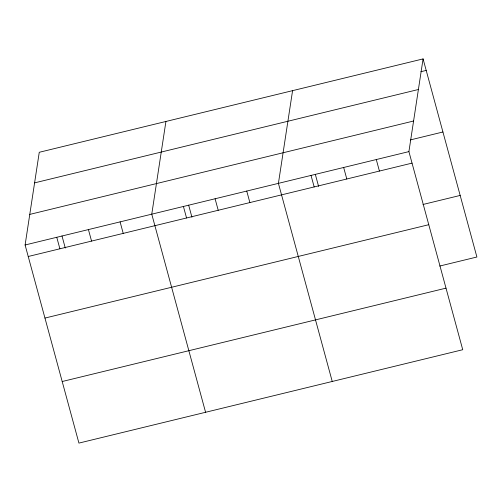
<?xml version="1.0" encoding="UTF-8"?>
<svg xmlns="http://www.w3.org/2000/svg" width="502" height="502" viewBox="0 0 502 502"><rect width="100%" height="100%" fill="white"/><g stroke="black" fill="none" stroke-linecap="round" stroke-linejoin="round"><path stroke-width="0.75" d="M423.073 58.903L408.91 151.61L462.737 349.718L78.927 443.097L25.1 244.989L39.263 152.282L423.073 58.903L476.9 257.011L439.721 266.054M165.924 121.465L151.761 214.172L205.582 412.28M292.578 90.655L278.415 183.362L332.242 381.47M420.889 71.711L426.204 70.418M34.588 182.872L418.404 89.5M29.775 214.398L413.585 121.02M410.31 139.932L442.933 131.995M25.1 244.989L408.91 151.61M28.225 256.497L412.042 163.125M422.991 204.477L460.171 195.435M44.96 318.073L428.771 224.701M62.192 381.52L446.008 288.142M376.287 159.548L379.418 171.063M343.663 167.486L346.794 178.994M315.312 174.313L318.594 186.399M311.039 175.424L314.17 186.932M246.752 191.067L249.877 202.576M215.088 198.767L218.213 210.275M188.652 205.13L191.933 217.209M183.425 206.473L186.549 217.981M120.091 221.878L123.222 233.386M88.427 229.583L91.559 241.092M61.991 235.94L65.279 248.026M56.764 237.283L59.895 248.797"/></g></svg>
